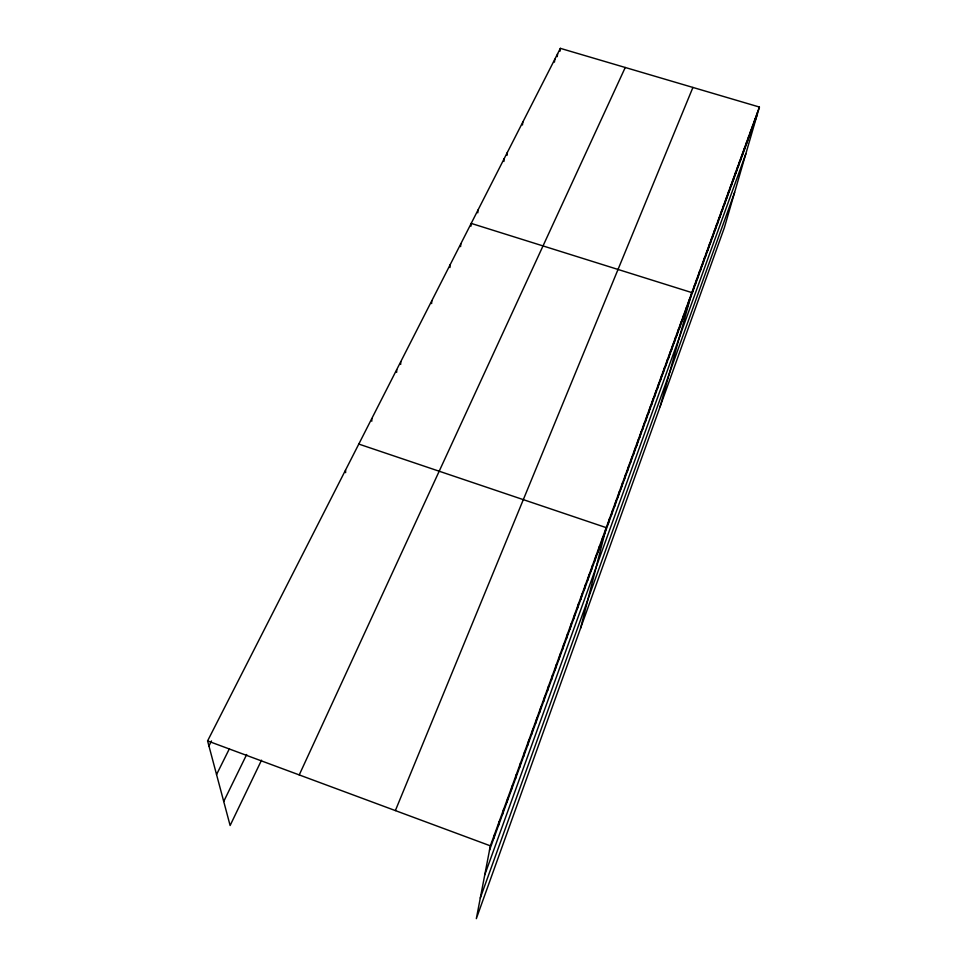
<?xml version="1.0" encoding="UTF-8"?>
<svg xmlns="http://www.w3.org/2000/svg" width="967" height="967" viewBox="0 0 967 967"><rect width="100%" height="100%" fill="white"/><g stroke="black" fill="none" stroke-linecap="round" stroke-linejoin="round"><path stroke-width="1.45" d="M396.663 372.307L396.688 369.672M400.676 364.402L400.725 361.755M431.633 303.553L431.753 300.834M449.957 267.521L450.126 264.777M460.606 246.597L460.788 243.841M470.989 226.169L471.195 223.401L691.84 292.602L660.062 406.817M477.783 212.825L478 210.032M503.904 161.465L504.182 158.648M507.059 155.276L507.337 152.448M522.47 124.961L522.784 122.12M554.442 62.118L554.816 59.253M557.222 56.642L557.596 53.777M559.99 51.215L560.364 48.35L759.409 107.047L724.368 227.644L476.332 918.65L490.354 845.835L759.409 107.047M493.932 838.051L494.802 833.602M498.307 826.023L499.214 821.503M502.647 814.117L503.577 809.524M506.926 802.332L507.893 797.666M511.168 790.668L512.159 785.941M515.375 779.136L516.39 774.337M519.533 767.701L520.572 762.842M523.643 756.399L524.718 751.468M527.716 745.194L528.816 740.214M531.753 734.11L532.877 729.07M535.742 723.135L536.89 718.046M539.695 712.268L540.867 707.119M543.611 701.51L544.808 696.313M547.491 690.861L548.7 685.603M551.335 680.309L552.568 675.002M555.131 669.865L556.388 664.498M558.89 659.518L560.171 654.115M562.625 649.28L563.918 643.817M566.311 639.127L567.641 633.615M569.974 629.082L571.316 623.522M573.6 619.122L574.954 613.525M577.178 609.258L578.568 603.613M580.732 599.492L582.134 593.811M584.261 589.81L585.676 584.092M587.743 580.224L589.181 574.458M591.2 570.723L592.65 564.921M594.632 561.319L596.095 555.469M598.017 551.988L599.504 546.113M601.377 542.753L602.888 536.83M580.563 628.26L606.236 527.644L358.793 444.071M608.025 524.489L609.561 518.505M611.313 515.459L612.86 509.44M614.565 506.515L616.136 500.459M617.792 497.654L619.376 491.562M620.995 488.867L622.579 482.751M624.162 480.164L625.77 474.011M627.293 471.533L628.925 465.345M630.411 462.975L632.043 456.762M633.494 454.49L635.15 448.253M636.552 446.089L638.22 439.828M639.586 437.761L641.266 431.463M642.596 429.493L644.276 423.171M645.569 421.31L647.274 414.964M648.531 413.187L650.235 406.817M651.456 405.137L653.172 398.742M654.357 397.159L656.085 390.741M657.234 389.242L658.986 382.799M660.098 381.397L661.851 374.942M662.927 373.625L664.692 367.134M665.731 365.901L667.508 359.398M668.511 358.249L670.3 351.722M671.279 350.67L673.068 344.119M674.011 343.14L675.812 336.576M676.731 335.682L678.544 329.094M679.426 328.272L681.239 321.673M682.098 320.935L683.923 314.311M684.745 313.659L686.582 307.01M687.368 306.43L689.217 299.782M692.565 292.167L694.427 285.47M695.128 285.108L697.002 278.411M697.678 278.121L699.552 271.401M700.193 271.183L702.09 264.45M702.707 264.293L704.592 257.548M705.185 257.464L707.095 250.707M707.651 250.695L709.56 243.914M710.104 243.974L712.014 237.181M712.522 237.302L714.444 230.497M714.939 230.678L716.861 223.873M717.321 224.114L719.255 217.297M719.69 217.599L721.636 210.77M722.047 211.132L723.993 204.291M724.38 204.714L726.338 197.86M726.701 198.344L728.659 191.478M728.997 192.022L730.967 185.156M731.282 185.749L733.252 178.871M733.542 179.524L735.524 172.634M735.79 173.347L737.773 166.445M738.026 167.218L740.009 160.304M740.238 161.126L742.233 154.212M742.438 155.083L744.433 148.156M744.626 149.087L746.621 142.161M746.79 143.14L748.796 136.19M748.942 137.229L750.948 130.279M751.069 131.367L753.088 124.405M753.196 125.541L755.215 118.578M755.3 119.751L757.318 112.788M480.297 898.029L734.606 192.433M484.769 874.845L745.811 153.874M489.507 850.211L757.391 114.021M395.37 810.588L692.916 87.441M299.238 774.918L625.25 67.485M261.525 760.183L230.122 825.504L207.591 740.915L560.364 48.35M223.715 801.486L246.682 754.502M216.548 774.555L229.409 748.712M208.945 745.992L211.495 740.964M207.591 740.915L490.354 845.835M345.521 470.119L345.63 472.633M371.763 418.602L371.799 421.189"/></g></svg>
